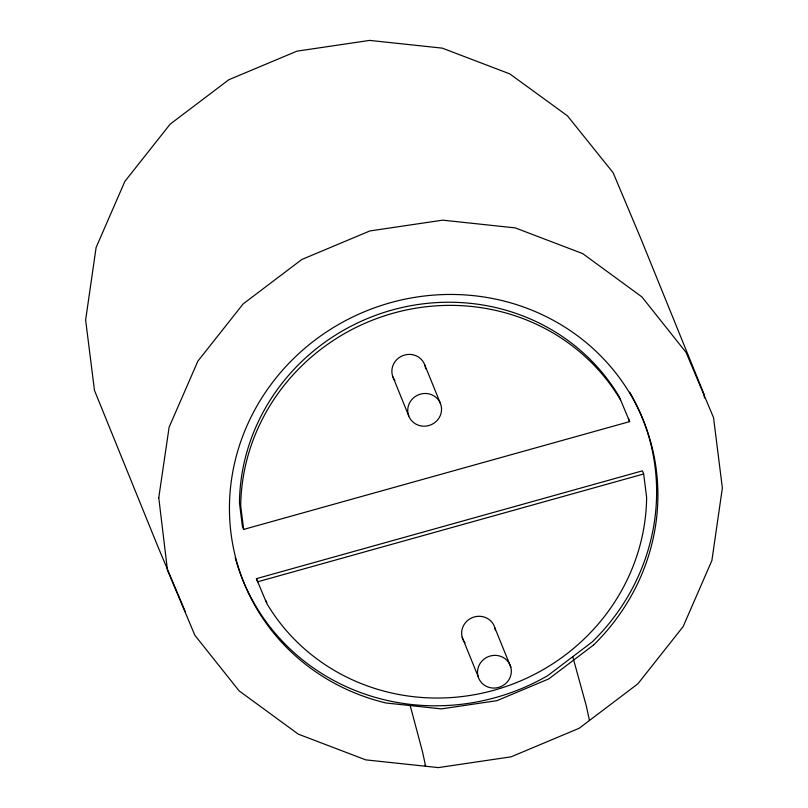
<?xml version="1.0" encoding="UTF-8"?>
<svg xmlns="http://www.w3.org/2000/svg" width="808" height="808" viewBox="0 0 808 808"><rect width="100%" height="100%" fill="white"/><g stroke="black" fill="none" stroke-linecap="round" stroke-linejoin="round"><path stroke-width="1.21" d="M589.456 720.494L586.376 706.152L572.751 656.682M629.664 421.614L619.241 396.748A204.242 195.001 -22.1 0 0 391.961 310.07A204.242 195.001 -22.1 0 0 239.451 502.818L242.4 526.291L243.673 529.422L629.664 421.614L628.392 418.483M256.409 578.659L642.4 470.852L643.673 473.973L646.622 497.445A204.242 195.001 -22.1 0 1 494.112 690.204A204.242 195.001 -22.1 0 1 266.832 603.525L256.409 578.659L257.681 581.78L643.673 473.973M425.059 765.176L425.624 766.247L422.554 751.905L410.191 705.566M185.365 611.858L157.934 546.693L94.465 390.375L85.628 320.019L96.112 247.46L124.897 181.346L170.165 124.139L228.816 79.74L296.859 51.177L369.67 40.4L442.269 48.137L509.727 73.861L567.428 115.817L613.11 172.7L640.542 237.855L704.02 394.173L704.485 397.879M424.675 364.691L440.542 403.768A17.019 16.251 -22.1 0 1 421.685 426.028A17.019 16.251 -22.1 0 1 411.706 399.707A17.019 16.251 -22.1 0 1 440.542 403.768M494.94 628.068L510.808 667.145A17.019 16.251 -22.1 0 1 489.87 687.608A17.019 16.251 -22.1 0 1 482.588 660.409A17.019 16.251 -22.1 0 1 510.808 667.145M392.87 376.821L408.747 415.908M462.176 637.219L478.043 676.296M243.673 529.422L240.723 505.949A204.242 195.001 -22.1 0 1 393.233 313.201A204.242 195.001 -22.1 0 1 620.504 399.869M629.695 392.163A215.584 205.838 -22.1 0 1 592.264 641.905L547.541 675.761A215.584 205.838 -22.1 0 1 235.209 557.722M266.842 602.505A204.242 195.001 -22.1 0 1 265.569 600.395M465.024 642.885A17.019 16.251 -22.1 0 1 472.246 617.665A17.019 16.251 -22.1 0 1 495.344 630.159M394.91 380.548A17.019 16.251 -22.1 0 1 403.01 355.56A17.019 16.251 -22.1 0 1 425.624 368.822M158.762 497.738L167.458 570.145L194.89 635.3L239.067 690.83L298.273 734.139L365.731 759.863L438.33 767.6L511.141 756.823L579.185 728.26L637.835 683.861L683.103 626.655L711.888 560.54L722.372 487.981L713.535 417.625L686.103 352.46L641.926 296.93L582.72 253.621L515.262 227.896L442.663 220.16L369.852 230.947L301.808 259.499L243.157 303.899L197.889 361.105L169.114 427.22L158.762 497.738M593.537 645.036L548.814 678.892L496.92 700.667L441.39 708.889L386.022 702.99A215.584 205.838 -22.1 0 1 250.48 418.201A215.584 205.838 -22.1 0 1 568.408 329.401A215.584 205.838 -22.1 0 1 593.537 645.036"/></g></svg>
